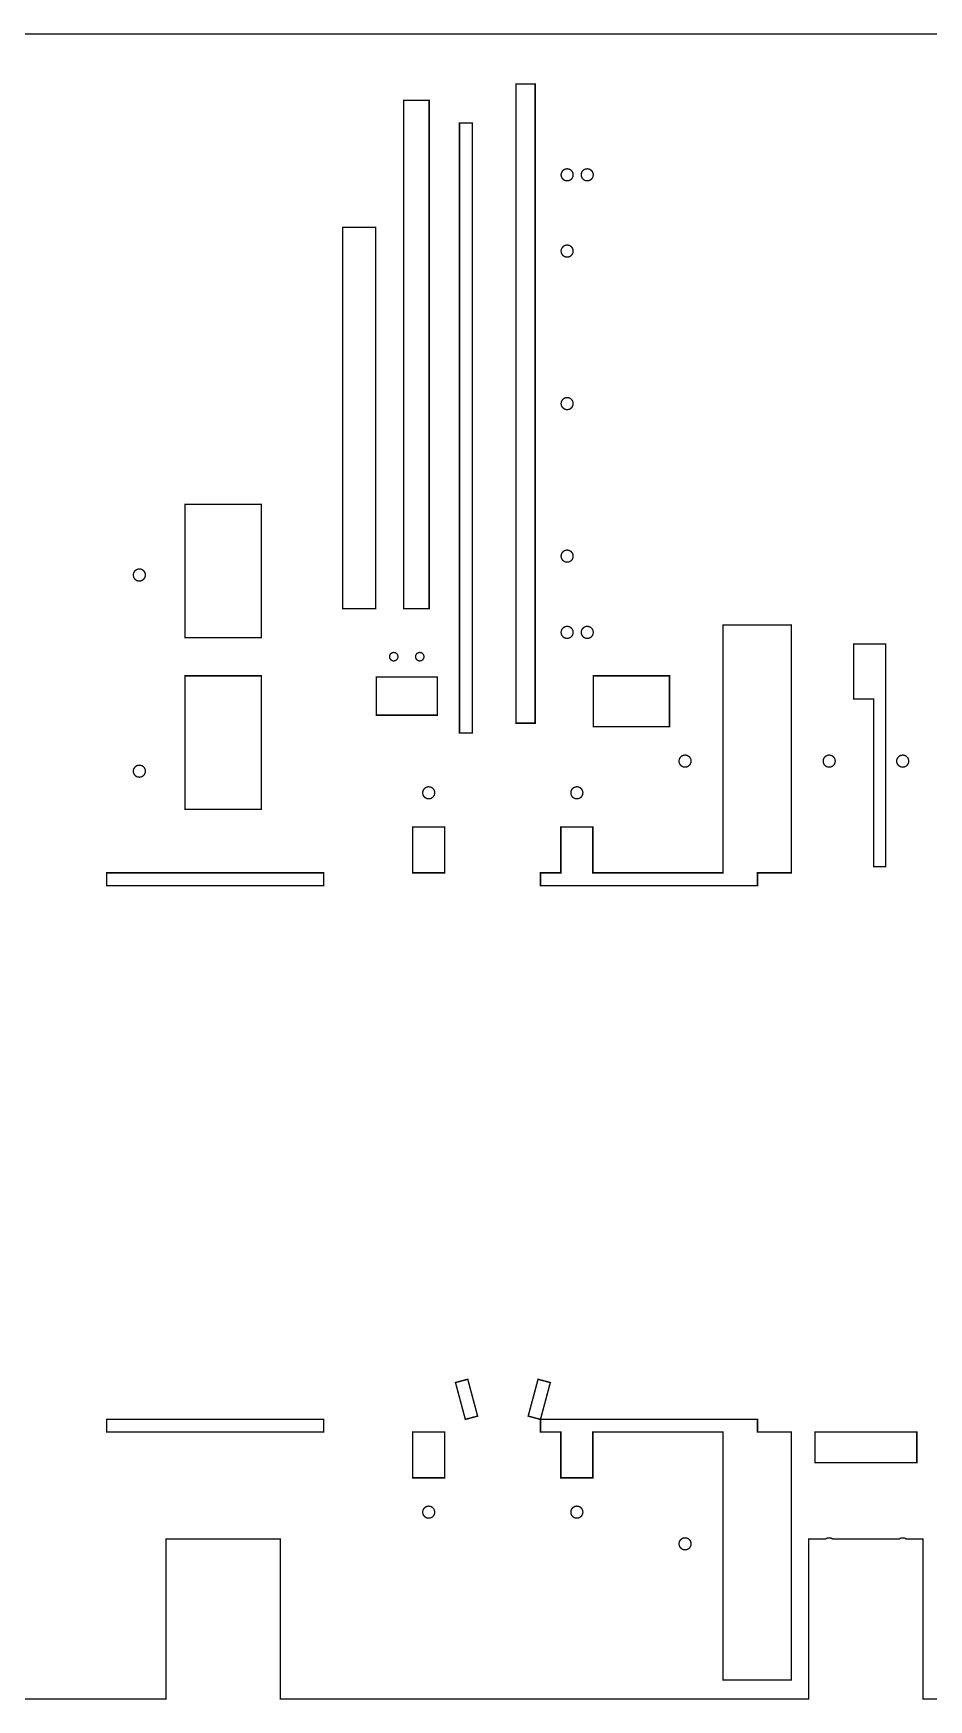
# Model space of a CAD drawing. Extents: x 0 to 2514, y 0 to 1335.
# Drawn here: x 1257 to 1891, y 155 to 1335 of the extents above; entities that cross this region are included whole.
import ezdxf

# ---------------------------------------------------------------- set-up
doc = ezdxf.new("R2010")
doc.units = 0
doc.layers.get('0').update_dxf_attribs({"linetype": 'CONTINUOUS'})

msp = doc.modelspace()

# ---------------------------------------------------------------- linework, layer by layer
at = {"color": 0, "const_width": 0.9449}
for points in [[(1188.47, 1334.5), (2504.49, 1334.5)], [(2261.03, 155.499), (1886.99, 155.499), (1886.99, 268.883), (1874.9, 268.883), (1874.83, 268.931), (1874.63, 269.058), (1874.33, 269.21), (1874.04, 269.338), (1873.75, 269.442), (1873.44, 269.524), (1873.13, 269.582), (1872.82, 269.617), (1872.5, 269.628), (1872.18, 269.617), (1871.88, 269.582), (1871.56, 269.524), (1871.25, 269.442), (1870.96, 269.338), (1870.67, 269.21), (1870.38, 269.058), (1870.17, 268.931), (1870.1, 268.883), (1822.88, 268.883), (1822.81, 268.931), (1822.6, 269.058), (1822.31, 269.21), (1822.01, 269.338), (1821.71, 269.442), (1821.4, 269.524), (1821.1, 269.582), (1820.78, 269.617), (1820.47, 269.628), (1820.15, 269.617), (1819.83, 269.582), (1819.53, 269.524), (1819.22, 269.442), (1818.92, 269.338), (1818.63, 269.21), (1818.35, 269.058), (1818.13, 268.931), (1818.07, 268.883), (1805.99, 268.883), (1805.99, 155.499), (1431.94, 155.499), (1431.94, 268.883), (1350.94, 268.883), (1350.94, 155.499), (1188.47, 155.499)]]:
    msp.add_lwpolyline(points, dxfattribs=at)
at = {"color": 0}
for points, const_width in [([(1598.72, 1299.04), (1612.26, 1299.04), (1612.26, 846.519), (1598.72, 846.519), (1598.72, 1299.04)], 1), ([(1519.24, 1287.52), (1537.24, 1287.52), (1537.24, 927.519), (1519.24, 927.519), (1519.24, 1287.52)], 1), ([(1558.72, 1271.5), (1567.72, 1271.5), (1567.72, 839.499), (1558.72, 839.499), (1558.72, 1271.5)], 1), ([(1639.18, 1234.78), (1639.18, 1234.67), (1639.15, 1234.34), (1639.08, 1233.92), (1638.99, 1233.52), (1638.85, 1233.13), (1638.67, 1232.75), (1638.44, 1232.4), (1638.21, 1232.07), (1637.93, 1231.77), (1637.63, 1231.5), (1637.31, 1231.25), (1636.94, 1231.04), (1636.58, 1230.86), (1636.19, 1230.72), (1635.78, 1230.61), (1635.36, 1230.55), (1635.03, 1230.53), (1634.93, 1230.53), (1634.82, 1230.53), (1634.49, 1230.55), (1634.07, 1230.61), (1633.67, 1230.72), (1633.26, 1230.86), (1632.9, 1231.04), (1632.54, 1231.25), (1632.22, 1231.5), (1631.92, 1231.77), (1631.64, 1232.07), (1631.4, 1232.4), (1631.18, 1232.75), (1631, 1233.13), (1630.86, 1233.52), (1630.76, 1233.92), (1630.69, 1234.34), (1630.67, 1234.67), (1630.67, 1234.78), (1630.67, 1234.89), (1630.69, 1235.21), (1630.76, 1235.64), (1630.86, 1236.04), (1631, 1236.43), (1631.18, 1236.81), (1631.4, 1237.16), (1631.64, 1237.48), (1631.92, 1237.79), (1632.22, 1238.06), (1632.54, 1238.31), (1632.9, 1238.52), (1633.26, 1238.7), (1633.67, 1238.84), (1634.07, 1238.95), (1634.49, 1239.01), (1634.82, 1239.03), (1634.93, 1239.03), (1635.03, 1239.03), (1635.36, 1239.01), (1635.78, 1238.95), (1636.19, 1238.84), (1636.58, 1238.7), (1636.94, 1238.52), (1637.31, 1238.31), (1637.63, 1238.06), (1637.93, 1237.79), (1638.21, 1237.48), (1638.44, 1237.16), (1638.67, 1236.81), (1638.85, 1236.43), (1638.99, 1236.04), (1639.08, 1235.64), (1639.15, 1235.21), (1639.18, 1234.89), (1639.18, 1234.78)], 0.9449), ([(1653.42, 1234.78), (1653.42, 1234.67), (1653.39, 1234.34), (1653.33, 1233.92), (1653.22, 1233.52), (1653.08, 1233.13), (1652.9, 1232.75), (1652.69, 1232.4), (1652.44, 1232.07), (1652.17, 1231.77), (1651.86, 1231.5), (1651.54, 1231.25), (1651.19, 1231.04), (1650.82, 1230.86), (1650.43, 1230.72), (1650.01, 1230.61), (1649.6, 1230.55), (1649.28, 1230.53), (1649.17, 1230.53), (1649.06, 1230.53), (1648.72, 1230.55), (1648.31, 1230.61), (1647.9, 1230.72), (1647.51, 1230.86), (1647.14, 1231.04), (1646.79, 1231.25), (1646.46, 1231.5), (1646.15, 1231.77), (1645.88, 1232.07), (1645.64, 1232.4), (1645.43, 1232.75), (1645.25, 1233.13), (1645.1, 1233.52), (1645, 1233.92), (1644.93, 1234.34), (1644.92, 1234.67), (1644.92, 1234.78), (1644.92, 1234.89), (1644.93, 1235.21), (1645, 1235.64), (1645.1, 1236.04), (1645.25, 1236.43), (1645.43, 1236.81), (1645.64, 1237.16), (1645.88, 1237.48), (1646.15, 1237.79), (1646.46, 1238.06), (1646.79, 1238.31), (1647.14, 1238.52), (1647.51, 1238.7), (1647.9, 1238.84), (1648.31, 1238.95), (1648.72, 1239.01), (1649.06, 1239.03), (1649.17, 1239.03), (1649.28, 1239.03), (1649.6, 1239.01), (1650.01, 1238.95), (1650.43, 1238.84), (1650.82, 1238.7), (1651.19, 1238.52), (1651.54, 1238.31), (1651.86, 1238.06), (1652.17, 1237.79), (1652.44, 1237.48), (1652.69, 1237.16), (1652.9, 1236.81), (1653.08, 1236.43), (1653.22, 1236.04), (1653.33, 1235.64), (1653.39, 1235.21), (1653.42, 1234.89), (1653.42, 1234.78)], 0.9449), ([(1476.04, 1197.52), (1499.44, 1197.52), (1499.44, 927.519), (1476.04, 927.519), (1476.04, 1197.52)], 1), ([(1639.18, 1180.78), (1639.18, 1180.67), (1639.15, 1180.34), (1639.08, 1179.92), (1638.99, 1179.52), (1638.85, 1179.13), (1638.67, 1178.75), (1638.44, 1178.4), (1638.21, 1178.07), (1637.93, 1177.77), (1637.63, 1177.5), (1637.31, 1177.25), (1636.94, 1177.04), (1636.58, 1176.86), (1636.19, 1176.72), (1635.78, 1176.61), (1635.36, 1176.55), (1635.03, 1176.53), (1634.93, 1176.53), (1634.82, 1176.53), (1634.49, 1176.55), (1634.07, 1176.61), (1633.67, 1176.72), (1633.26, 1176.86), (1632.9, 1177.04), (1632.54, 1177.25), (1632.22, 1177.5), (1631.92, 1177.77), (1631.64, 1178.07), (1631.4, 1178.4), (1631.18, 1178.75), (1631, 1179.13), (1630.86, 1179.52), (1630.76, 1179.92), (1630.69, 1180.34), (1630.67, 1180.67), (1630.67, 1180.78), (1630.67, 1180.89), (1630.69, 1181.21), (1630.76, 1181.64), (1630.86, 1182.04), (1631, 1182.43), (1631.18, 1182.81), (1631.4, 1183.16), (1631.64, 1183.48), (1631.92, 1183.79), (1632.22, 1184.06), (1632.54, 1184.31), (1632.9, 1184.52), (1633.26, 1184.7), (1633.67, 1184.84), (1634.07, 1184.94), (1634.49, 1185.01), (1634.82, 1185.03), (1634.93, 1185.03), (1635.03, 1185.03), (1635.36, 1185.01), (1635.78, 1184.94), (1636.19, 1184.84), (1636.58, 1184.7), (1636.94, 1184.52), (1637.31, 1184.31), (1637.63, 1184.06), (1637.93, 1183.79), (1638.21, 1183.48), (1638.44, 1183.16), (1638.67, 1182.81), (1638.85, 1182.43), (1638.99, 1182.04), (1639.08, 1181.64), (1639.15, 1181.21), (1639.18, 1180.89), (1639.18, 1180.78)], 0.9449), ([(1639.18, 1072.78), (1639.18, 1072.67), (1639.15, 1072.34), (1639.08, 1071.92), (1638.99, 1071.52), (1638.85, 1071.13), (1638.67, 1070.75), (1638.44, 1070.4), (1638.21, 1070.07), (1637.93, 1069.77), (1637.63, 1069.5), (1637.31, 1069.25), (1636.94, 1069.04), (1636.58, 1068.86), (1636.19, 1068.72), (1635.78, 1068.61), (1635.36, 1068.55), (1635.03, 1068.53), (1634.93, 1068.53), (1634.82, 1068.53), (1634.49, 1068.55), (1634.07, 1068.61), (1633.67, 1068.72), (1633.26, 1068.86), (1632.9, 1069.04), (1632.54, 1069.25), (1632.22, 1069.5), (1631.92, 1069.77), (1631.64, 1070.07), (1631.4, 1070.4), (1631.18, 1070.75), (1631, 1071.13), (1630.86, 1071.52), (1630.76, 1071.92), (1630.69, 1072.34), (1630.67, 1072.67), (1630.67, 1072.78), (1630.67, 1072.89), (1630.69, 1073.21), (1630.76, 1073.64), (1630.86, 1074.04), (1631, 1074.43), (1631.18, 1074.81), (1631.4, 1075.16), (1631.64, 1075.48), (1631.92, 1075.79), (1632.22, 1076.06), (1632.54, 1076.31), (1632.9, 1076.52), (1633.26, 1076.7), (1633.67, 1076.84), (1634.07, 1076.94), (1634.49, 1077.01), (1634.82, 1077.03), (1634.93, 1077.03), (1635.03, 1077.03), (1635.36, 1077.01), (1635.78, 1076.94), (1636.19, 1076.84), (1636.58, 1076.7), (1636.94, 1076.52), (1637.31, 1076.31), (1637.63, 1076.06), (1637.93, 1075.79), (1638.21, 1075.48), (1638.44, 1075.16), (1638.67, 1074.81), (1638.85, 1074.43), (1638.99, 1074.04), (1639.08, 1073.64), (1639.15, 1073.21), (1639.18, 1072.89), (1639.18, 1072.78)], 0.9449), ([(1364.44, 1001.5), (1418.44, 1001.5), (1418.44, 906.999), (1364.44, 906.999), (1364.44, 1001.5)], 1), ([(1639.18, 964.779), (1639.18, 964.671), (1639.15, 964.344), (1639.08, 963.922), (1638.99, 963.515), (1638.85, 963.124), (1638.67, 962.753), (1638.44, 962.401), (1638.21, 962.075), (1637.93, 961.772), (1637.63, 961.499), (1637.31, 961.254), (1636.94, 961.04), (1636.58, 960.861), (1636.19, 960.718), (1635.78, 960.614), (1635.36, 960.549), (1635.03, 960.528), (1634.93, 960.528), (1634.82, 960.528), (1634.49, 960.549), (1634.07, 960.614), (1633.67, 960.718), (1633.26, 960.861), (1632.9, 961.04), (1632.54, 961.254), (1632.22, 961.499), (1631.92, 961.772), (1631.64, 962.075), (1631.4, 962.401), (1631.18, 962.753), (1631, 963.124), (1630.86, 963.515), (1630.76, 963.922), (1630.69, 964.344), (1630.67, 964.671), (1630.67, 964.779), (1630.67, 964.887), (1630.69, 965.214), (1630.76, 965.636), (1630.86, 966.043), (1631, 966.435), (1631.18, 966.806), (1631.4, 967.157), (1631.64, 967.483), (1631.92, 967.786), (1632.22, 968.06), (1632.54, 968.306), (1632.9, 968.518), (1633.26, 968.697), (1633.67, 968.84), (1634.07, 968.944), (1634.49, 969.01), (1634.82, 969.031), (1634.93, 969.031), (1635.03, 969.031), (1635.36, 969.01), (1635.78, 968.944), (1636.19, 968.84), (1636.58, 968.697), (1636.94, 968.518), (1637.31, 968.306), (1637.63, 968.06), (1637.93, 967.786), (1638.21, 967.483), (1638.44, 967.157), (1638.67, 966.806), (1638.85, 966.435), (1638.99, 966.043), (1639.08, 965.636), (1639.15, 965.214), (1639.18, 964.887), (1639.18, 964.779)], 0.9449), ([(1336.29, 951.397), (1336.29, 951.289), (1336.27, 950.962), (1336.21, 950.54), (1336.1, 950.132), (1335.96, 949.742), (1335.78, 949.369), (1335.57, 949.019), (1335.32, 948.692), (1335.05, 948.39), (1334.75, 948.115), (1334.42, 947.871), (1334.07, 947.658), (1333.7, 947.479), (1333.31, 947.336), (1332.9, 947.232), (1332.48, 947.167), (1332.15, 947.144), (1332.04, 947.144), (1331.93, 947.144), (1331.61, 947.167), (1331.19, 947.232), (1330.78, 947.336), (1330.39, 947.479), (1330.02, 947.658), (1329.67, 947.871), (1329.34, 948.115), (1329.04, 948.39), (1328.76, 948.692), (1328.52, 949.019), (1328.3, 949.369), (1328.13, 949.742), (1327.98, 950.132), (1327.88, 950.54), (1327.81, 950.962), (1327.79, 951.289), (1327.79, 951.397), (1327.79, 951.506), (1327.81, 951.832), (1327.88, 952.254), (1327.98, 952.661), (1328.13, 953.051), (1328.3, 953.424), (1328.52, 953.774), (1328.76, 954.101), (1329.04, 954.403), (1329.34, 954.678), (1329.67, 954.922), (1330.02, 955.136), (1330.39, 955.315), (1330.78, 955.458), (1331.19, 955.563), (1331.61, 955.626), (1331.93, 955.649), (1332.04, 955.649), (1332.15, 955.649), (1332.48, 955.626), (1332.9, 955.563), (1333.31, 955.458), (1333.7, 955.315), (1334.07, 955.136), (1334.42, 954.922), (1334.75, 954.678), (1335.05, 954.403), (1335.32, 954.101), (1335.57, 953.774), (1335.78, 953.424), (1335.96, 953.051), (1336.1, 952.661), (1336.21, 952.254), (1336.27, 951.832), (1336.29, 951.506), (1336.29, 951.397)], 0.9449), ([(1745.21, 740.499), (1745.21, 915.999), (1793.68, 915.999), (1793.68, 740.499), (1769.68, 740.499), (1769.68, 731.499), (1616.08, 731.499), (1616.08, 740.499), (1630.46, 740.499), (1630.46, 772.899), (1653.14, 772.899), (1653.14, 740.499), (1745.21, 740.499)], 1), ([(1639.18, 910.779), (1639.18, 910.671), (1639.15, 910.344), (1639.08, 909.922), (1638.99, 909.515), (1638.85, 909.124), (1638.67, 908.753), (1638.44, 908.401), (1638.21, 908.075), (1637.93, 907.772), (1637.63, 907.499), (1637.31, 907.253), (1636.94, 907.04), (1636.58, 906.861), (1636.19, 906.718), (1635.78, 906.614), (1635.36, 906.549), (1635.03, 906.528), (1634.93, 906.528), (1634.82, 906.528), (1634.49, 906.549), (1634.07, 906.614), (1633.67, 906.718), (1633.26, 906.861), (1632.9, 907.04), (1632.54, 907.253), (1632.22, 907.499), (1631.92, 907.772), (1631.64, 908.075), (1631.4, 908.401), (1631.18, 908.753), (1631, 909.124), (1630.86, 909.515), (1630.76, 909.922), (1630.69, 910.344), (1630.67, 910.671), (1630.67, 910.779), (1630.67, 910.887), (1630.69, 911.214), (1630.76, 911.636), (1630.86, 912.043), (1631, 912.435), (1631.18, 912.806), (1631.4, 913.157), (1631.64, 913.483), (1631.92, 913.786), (1632.22, 914.06), (1632.54, 914.306), (1632.9, 914.518), (1633.26, 914.697), (1633.67, 914.84), (1634.07, 914.944), (1634.49, 915.01), (1634.82, 915.031), (1634.93, 915.031), (1635.03, 915.031), (1635.36, 915.01), (1635.78, 914.944), (1636.19, 914.84), (1636.58, 914.697), (1636.94, 914.518), (1637.31, 914.306), (1637.63, 914.06), (1637.93, 913.786), (1638.21, 913.483), (1638.44, 913.157), (1638.67, 912.806), (1638.85, 912.435), (1638.99, 912.043), (1639.08, 911.636), (1639.15, 911.214), (1639.18, 910.887), (1639.18, 910.779)], 0.9449), ([(1653.42, 910.779), (1653.42, 910.671), (1653.39, 910.344), (1653.33, 909.922), (1653.22, 909.515), (1653.08, 909.124), (1652.9, 908.753), (1652.69, 908.401), (1652.44, 908.075), (1652.17, 907.772), (1651.86, 907.499), (1651.54, 907.253), (1651.19, 907.04), (1650.82, 906.861), (1650.43, 906.718), (1650.01, 906.614), (1649.6, 906.549), (1649.28, 906.528), (1649.17, 906.528), (1649.06, 906.528), (1648.72, 906.549), (1648.31, 906.614), (1647.9, 906.718), (1647.51, 906.861), (1647.14, 907.04), (1646.79, 907.253), (1646.46, 907.499), (1646.15, 907.772), (1645.88, 908.075), (1645.64, 908.401), (1645.43, 908.753), (1645.25, 909.124), (1645.1, 909.515), (1645, 909.922), (1644.93, 910.344), (1644.92, 910.671), (1644.92, 910.779), (1644.92, 910.887), (1644.93, 911.214), (1645, 911.636), (1645.1, 912.043), (1645.25, 912.435), (1645.43, 912.806), (1645.64, 913.157), (1645.88, 913.483), (1646.15, 913.786), (1646.46, 914.06), (1646.79, 914.306), (1647.14, 914.518), (1647.51, 914.697), (1647.9, 914.84), (1648.31, 914.944), (1648.72, 915.01), (1649.06, 915.031), (1649.17, 915.031), (1649.28, 915.031), (1649.6, 915.01), (1650.01, 914.944), (1650.43, 914.84), (1650.82, 914.697), (1651.19, 914.518), (1651.54, 914.306), (1651.86, 914.06), (1652.17, 913.786), (1652.44, 913.483), (1652.69, 913.157), (1652.9, 912.806), (1653.08, 912.435), (1653.22, 912.043), (1653.33, 911.636), (1653.39, 911.214), (1653.42, 910.887), (1653.42, 910.779)], 0.9449), ([(1515.14, 893.569), (1515.14, 893.494), (1515.13, 893.265), (1515.08, 892.969), (1515, 892.685), (1514.9, 892.411), (1514.78, 892.151), (1514.63, 891.906), (1514.46, 891.676), (1514.26, 891.465), (1514.06, 891.274), (1513.83, 891.101), (1513.58, 890.953), (1513.32, 890.828), (1513.04, 890.728), (1512.76, 890.654), (1512.47, 890.608), (1512.24, 890.593), (1512.17, 890.593), (1512.08, 890.593), (1511.86, 890.608), (1511.57, 890.654), (1511.28, 890.728), (1511, 890.828), (1510.75, 890.953), (1510.5, 891.101), (1510.26, 891.274), (1510.06, 891.465), (1509.86, 891.676), (1509.69, 891.906), (1509.54, 892.151), (1509.42, 892.411), (1509.32, 892.685), (1509.25, 892.969), (1509.21, 893.265), (1509.18, 893.494), (1509.18, 893.569), (1509.18, 893.646), (1509.21, 893.874), (1509.25, 894.169), (1509.32, 894.456), (1509.42, 894.729), (1509.54, 894.989), (1509.69, 895.235), (1509.86, 895.464), (1510.06, 895.675), (1510.26, 895.867), (1510.5, 896.037), (1510.75, 896.188), (1511, 896.313), (1511.28, 896.412), (1511.57, 896.486), (1511.86, 896.531), (1512.08, 896.546), (1512.17, 896.546), (1512.24, 896.546), (1512.47, 896.531), (1512.76, 896.486), (1513.04, 896.412), (1513.32, 896.313), (1513.58, 896.188), (1513.83, 896.037), (1514.06, 895.867), (1514.26, 895.675), (1514.46, 895.464), (1514.63, 895.235), (1514.78, 894.989), (1514.9, 894.729), (1515, 894.456), (1515.08, 894.169), (1515.13, 893.874), (1515.14, 893.646), (1515.14, 893.569)], 0.9449), ([(1533.57, 893.569), (1533.57, 893.494), (1533.56, 893.265), (1533.5, 892.969), (1533.43, 892.685), (1533.33, 892.411), (1533.21, 892.151), (1533.06, 891.906), (1532.89, 891.676), (1532.69, 891.465), (1532.49, 891.274), (1532.25, 891.101), (1532.01, 890.953), (1531.75, 890.828), (1531.47, 890.728), (1531.19, 890.654), (1530.89, 890.608), (1530.67, 890.593), (1530.58, 890.593), (1530.51, 890.593), (1530.28, 890.608), (1529.99, 890.654), (1529.71, 890.728), (1529.43, 890.828), (1529.17, 890.953), (1528.93, 891.101), (1528.69, 891.274), (1528.49, 891.465), (1528.29, 891.676), (1528.13, 891.906), (1527.97, 892.151), (1527.85, 892.411), (1527.75, 892.685), (1527.67, 892.969), (1527.63, 893.265), (1527.61, 893.494), (1527.61, 893.569), (1527.61, 893.646), (1527.63, 893.874), (1527.67, 894.169), (1527.75, 894.456), (1527.85, 894.729), (1527.97, 894.989), (1528.13, 895.235), (1528.29, 895.464), (1528.49, 895.675), (1528.69, 895.867), (1528.93, 896.037), (1529.17, 896.188), (1529.43, 896.313), (1529.71, 896.412), (1529.99, 896.486), (1530.28, 896.531), (1530.51, 896.546), (1530.58, 896.546), (1530.67, 896.546), (1530.89, 896.531), (1531.19, 896.486), (1531.47, 896.412), (1531.75, 896.313), (1532.01, 896.188), (1532.25, 896.037), (1532.49, 895.867), (1532.69, 895.675), (1532.89, 895.464), (1533.06, 895.235), (1533.21, 894.989), (1533.33, 894.729), (1533.43, 894.456), (1533.5, 894.169), (1533.56, 893.874), (1533.57, 893.646), (1533.57, 893.569)], 0.9449), ([(1860.46, 902.499), (1837.78, 902.499), (1837.78, 863.664), (1851.94, 863.664), (1851.94, 744.963), (1860.46, 744.963), (1860.46, 902.499)], 1), ([(1364.44, 879.999), (1418.44, 879.999), (1418.44, 785.499), (1364.44, 785.499), (1364.44, 879.999)], 1), ([(1499.78, 879.169), (1542.97, 879.169), (1542.97, 852.169), (1499.78, 852.169), (1499.78, 879.169)], 1), ([(1653.4, 879.999), (1707.4, 879.999), (1707.4, 843.999), (1653.4, 843.999), (1653.4, 879.999)], 1), ([(1336.29, 812.499), (1336.29, 812.39), (1336.27, 812.064), (1336.21, 811.642), (1336.1, 811.235), (1335.96, 810.844), (1335.78, 810.472), (1335.57, 810.122), (1335.32, 809.794), (1335.05, 809.493), (1334.75, 809.218), (1334.42, 808.974), (1334.07, 808.76), (1333.7, 808.581), (1333.31, 808.439), (1332.9, 808.333), (1332.48, 808.269), (1332.15, 808.247), (1332.04, 808.247), (1331.93, 808.247), (1331.61, 808.269), (1331.19, 808.333), (1330.78, 808.439), (1330.39, 808.581), (1330.02, 808.76), (1329.67, 808.974), (1329.34, 809.218), (1329.04, 809.493), (1328.76, 809.794), (1328.52, 810.122), (1328.3, 810.472), (1328.13, 810.844), (1327.98, 811.235), (1327.88, 811.642), (1327.81, 812.064), (1327.79, 812.39), (1327.79, 812.499), (1327.79, 812.608), (1327.81, 812.933), (1327.88, 813.356), (1327.98, 813.764), (1328.13, 814.154), (1328.3, 814.526), (1328.52, 814.876), (1328.76, 815.204), (1329.04, 815.506), (1329.34, 815.781), (1329.67, 816.025), (1330.02, 816.238), (1330.39, 816.417), (1330.78, 816.56), (1331.19, 816.664), (1331.61, 816.729), (1331.93, 816.751), (1332.04, 816.751), (1332.15, 816.751), (1332.48, 816.729), (1332.9, 816.664), (1333.31, 816.56), (1333.7, 816.417), (1334.07, 816.238), (1334.42, 816.025), (1334.75, 815.781), (1335.05, 815.506), (1335.32, 815.204), (1335.57, 814.876), (1335.78, 814.526), (1335.96, 814.154), (1336.1, 813.764), (1336.21, 813.356), (1336.27, 812.933), (1336.29, 812.608), (1336.29, 812.499)], 0.9449), ([(1722.67, 819.621), (1722.67, 819.512), (1722.65, 819.186), (1722.58, 818.764), (1722.49, 818.357), (1722.33, 817.967), (1722.15, 817.594), (1721.94, 817.244), (1721.69, 816.917), (1721.43, 816.614), (1721.13, 816.34), (1720.79, 816.096), (1720.44, 815.882), (1720.07, 815.703), (1719.68, 815.56), (1719.28, 815.456), (1718.86, 815.392), (1718.53, 815.369), (1718.42, 815.369), (1718.31, 815.369), (1717.99, 815.392), (1717.57, 815.456), (1717.15, 815.56), (1716.76, 815.703), (1716.39, 815.882), (1716.04, 816.096), (1715.71, 816.34), (1715.42, 816.614), (1715.14, 816.917), (1714.89, 817.244), (1714.68, 817.594), (1714.5, 817.967), (1714.36, 818.357), (1714.25, 818.764), (1714.19, 819.186), (1714.17, 819.512), (1714.17, 819.621), (1714.17, 819.729), (1714.19, 820.056), (1714.25, 820.478), (1714.36, 820.886), (1714.5, 821.276), (1714.68, 821.647), (1714.89, 821.999), (1715.14, 822.326), (1715.42, 822.628), (1715.71, 822.901), (1716.04, 823.147), (1716.39, 823.36), (1716.76, 823.539), (1717.15, 823.682), (1717.57, 823.786), (1717.99, 823.851), (1718.31, 823.874), (1718.42, 823.874), (1718.53, 823.874), (1718.86, 823.851), (1719.28, 823.786), (1719.68, 823.682), (1720.07, 823.539), (1720.44, 823.36), (1720.79, 823.147), (1721.13, 822.901), (1721.43, 822.628), (1721.69, 822.326), (1721.94, 821.999), (1722.15, 821.647), (1722.33, 821.276), (1722.49, 820.886), (1722.58, 820.478), (1722.65, 820.056), (1722.67, 819.729), (1722.67, 819.621)], 0.9449), ([(1824.72, 819.621), (1824.72, 819.512), (1824.69, 819.186), (1824.64, 818.764), (1824.53, 818.357), (1824.39, 817.967), (1824.21, 817.594), (1823.99, 817.244), (1823.75, 816.917), (1823.47, 816.614), (1823.17, 816.34), (1822.85, 816.096), (1822.5, 815.882), (1822.13, 815.703), (1821.74, 815.56), (1821.32, 815.456), (1820.9, 815.392), (1820.57, 815.369), (1820.47, 815.369), (1820.36, 815.369), (1820.03, 815.392), (1819.61, 815.456), (1819.21, 815.56), (1818.81, 815.703), (1818.44, 815.882), (1818.08, 816.096), (1817.76, 816.34), (1817.46, 816.614), (1817.18, 816.917), (1816.94, 817.244), (1816.72, 817.594), (1816.56, 817.967), (1816.4, 818.357), (1816.31, 818.764), (1816.24, 819.186), (1816.21, 819.512), (1816.21, 819.621), (1816.21, 819.729), (1816.24, 820.056), (1816.31, 820.478), (1816.4, 820.886), (1816.56, 821.276), (1816.72, 821.647), (1816.94, 821.999), (1817.18, 822.326), (1817.46, 822.628), (1817.76, 822.901), (1818.08, 823.147), (1818.44, 823.36), (1818.81, 823.539), (1819.21, 823.682), (1819.61, 823.786), (1820.03, 823.851), (1820.36, 823.874), (1820.47, 823.874), (1820.57, 823.874), (1820.9, 823.851), (1821.32, 823.786), (1821.74, 823.682), (1822.13, 823.539), (1822.5, 823.36), (1822.85, 823.147), (1823.17, 822.901), (1823.47, 822.628), (1823.75, 822.326), (1823.99, 821.999), (1824.21, 821.647), (1824.39, 821.276), (1824.53, 820.886), (1824.64, 820.478), (1824.69, 820.056), (1824.72, 819.729), (1824.72, 819.621)], 0.9449), ([(1876.75, 819.621), (1876.75, 819.512), (1876.74, 819.186), (1876.67, 818.764), (1876.56, 818.357), (1876.42, 817.967), (1876.24, 817.594), (1876.03, 817.244), (1875.78, 816.917), (1875.5, 816.614), (1875.21, 816.34), (1874.88, 816.096), (1874.53, 815.882), (1874.15, 815.703), (1873.76, 815.56), (1873.36, 815.456), (1872.93, 815.392), (1872.61, 815.369), (1872.5, 815.369), (1872.39, 815.369), (1872.07, 815.392), (1871.64, 815.456), (1871.24, 815.56), (1870.85, 815.703), (1870.47, 815.882), (1870.13, 816.096), (1869.79, 816.34), (1869.5, 816.614), (1869.22, 816.917), (1868.97, 817.244), (1868.76, 817.594), (1868.58, 817.967), (1868.44, 818.357), (1868.33, 818.764), (1868.26, 819.186), (1868.25, 819.512), (1868.25, 819.621), (1868.25, 819.729), (1868.26, 820.056), (1868.33, 820.478), (1868.44, 820.886), (1868.58, 821.276), (1868.76, 821.647), (1868.97, 821.999), (1869.22, 822.326), (1869.5, 822.628), (1869.79, 822.901), (1870.13, 823.147), (1870.47, 823.36), (1870.85, 823.539), (1871.24, 823.682), (1871.64, 823.786), (1872.07, 823.851), (1872.39, 823.874), (1872.5, 823.874), (1872.61, 823.874), (1872.93, 823.851), (1873.36, 823.786), (1873.76, 823.682), (1874.15, 823.539), (1874.53, 823.36), (1874.88, 823.147), (1875.21, 822.901), (1875.5, 822.628), (1875.78, 822.326), (1876.03, 821.999), (1876.24, 821.647), (1876.42, 821.276), (1876.56, 820.886), (1876.67, 820.478), (1876.74, 820.056), (1876.75, 819.729), (1876.75, 819.621)], 0.9449), ([(1541.17, 797.192), (1541.17, 797.083), (1541.14, 796.757), (1541.08, 796.335), (1540.97, 795.928), (1540.83, 795.536), (1540.65, 795.165), (1540.44, 794.814), (1540.19, 794.488), (1539.92, 794.185), (1539.61, 793.911), (1539.29, 793.667), (1538.94, 793.453), (1538.57, 793.274), (1538.18, 793.131), (1537.76, 793.026), (1537.35, 792.963), (1537.03, 792.94), (1536.92, 792.94), (1536.81, 792.94), (1536.47, 792.963), (1536.06, 793.026), (1535.65, 793.131), (1535.26, 793.274), (1534.89, 793.453), (1534.54, 793.667), (1534.21, 793.911), (1533.9, 794.185), (1533.63, 794.488), (1533.39, 794.814), (1533.18, 795.165), (1533, 795.536), (1532.85, 795.928), (1532.75, 796.335), (1532.68, 796.757), (1532.67, 797.083), (1532.67, 797.192), (1532.67, 797.3), (1532.68, 797.626), (1532.75, 798.049), (1532.85, 798.457), (1533, 798.847), (1533.18, 799.218), (1533.39, 799.569), (1533.63, 799.897), (1533.9, 800.199), (1534.21, 800.472), (1534.54, 800.718), (1534.89, 800.931), (1535.26, 801.11), (1535.65, 801.253), (1536.06, 801.357), (1536.47, 801.422), (1536.81, 801.444), (1536.92, 801.444), (1537.03, 801.444), (1537.35, 801.422), (1537.76, 801.357), (1538.18, 801.253), (1538.57, 801.11), (1538.94, 800.931), (1539.29, 800.718), (1539.61, 800.472), (1539.92, 800.199), (1540.19, 799.897), (1540.44, 799.569), (1540.65, 799.218), (1540.83, 798.847), (1540.97, 798.457), (1541.08, 798.049), (1541.14, 797.626), (1541.17, 797.3), (1541.17, 797.192)], 0.9449), ([(1646.04, 797.192), (1646.04, 797.083), (1646.03, 796.757), (1645.96, 796.335), (1645.86, 795.928), (1645.71, 795.536), (1645.53, 795.165), (1645.32, 794.814), (1645.07, 794.488), (1644.81, 794.185), (1644.5, 793.911), (1644.17, 793.667), (1643.82, 793.453), (1643.44, 793.274), (1643.06, 793.131), (1642.65, 793.026), (1642.24, 792.963), (1641.9, 792.94), (1641.79, 792.94), (1641.68, 792.94), (1641.36, 792.963), (1640.94, 793.026), (1640.53, 793.131), (1640.14, 793.274), (1639.76, 793.453), (1639.42, 793.667), (1639.08, 793.911), (1638.79, 794.185), (1638.51, 794.488), (1638.26, 794.814), (1638.06, 795.165), (1637.88, 795.536), (1637.74, 795.928), (1637.63, 796.335), (1637.57, 796.757), (1637.54, 797.083), (1637.54, 797.192), (1637.54, 797.3), (1637.57, 797.626), (1637.63, 798.049), (1637.74, 798.457), (1637.88, 798.847), (1638.06, 799.218), (1638.26, 799.569), (1638.51, 799.897), (1638.79, 800.199), (1639.08, 800.472), (1639.42, 800.718), (1639.76, 800.931), (1640.14, 801.11), (1640.53, 801.253), (1640.94, 801.357), (1641.36, 801.422), (1641.68, 801.444), (1641.79, 801.444), (1641.9, 801.444), (1642.24, 801.422), (1642.65, 801.357), (1643.06, 801.253), (1643.44, 801.11), (1643.82, 800.931), (1644.17, 800.718), (1644.5, 800.472), (1644.81, 800.199), (1645.07, 799.897), (1645.32, 799.569), (1645.53, 799.218), (1645.71, 798.847), (1645.86, 798.457), (1645.96, 798.049), (1646.03, 797.626), (1646.04, 797.3), (1646.04, 797.192)], 0.9449), ([(1525.57, 772.899), (1548.25, 772.899), (1548.25, 740.499), (1525.57, 740.499), (1525.57, 772.899)], 1), ([(1308.88, 740.499), (1462.49, 740.499), (1462.49, 731.499), (1308.88, 731.499), (1308.88, 740.499)], 1), ([(1571.54, 355.828), (1564.56, 381.908), (1555.86, 379.578), (1562.85, 353.499), (1571.54, 355.828)], 1), ([(1616.04, 353.499), (1623.03, 379.578), (1614.33, 381.908), (1607.35, 355.828), (1616.04, 353.499)], 1), ([(1308.88, 353.499), (1462.49, 353.499), (1462.49, 344.499), (1308.88, 344.499), (1308.88, 353.499)], 1), ([(1745.21, 344.499), (1745.21, 168.999), (1793.68, 168.999), (1793.68, 344.499), (1769.68, 344.499), (1769.68, 353.499), (1616.08, 353.499), (1616.08, 344.499), (1630.46, 344.499), (1630.46, 312.099), (1653.14, 312.099), (1653.14, 344.499), (1745.21, 344.499)], 1), ([(1525.57, 344.499), (1548.25, 344.499), (1548.25, 312.099), (1525.57, 312.099), (1525.57, 344.499)], 1), ([(1810.49, 344.499), (1882.49, 344.499), (1882.49, 322.899), (1810.49, 322.899), (1810.49, 344.499)], 1), ([(1541.17, 287.806), (1541.17, 287.697), (1541.14, 287.371), (1541.08, 286.949), (1540.97, 286.54), (1540.83, 286.15), (1540.65, 285.779), (1540.44, 285.428), (1540.19, 285.101), (1539.92, 284.799), (1539.61, 284.525), (1539.29, 284.279), (1538.94, 284.067), (1538.57, 283.888), (1538.18, 283.744), (1537.76, 283.64), (1537.35, 283.575), (1537.03, 283.553), (1536.92, 283.553), (1536.81, 283.553), (1536.47, 283.575), (1536.06, 283.64), (1535.65, 283.744), (1535.26, 283.888), (1534.89, 284.067), (1534.54, 284.279), (1534.21, 284.525), (1533.9, 284.799), (1533.63, 285.101), (1533.39, 285.428), (1533.18, 285.779), (1533, 286.15), (1532.85, 286.54), (1532.75, 286.949), (1532.68, 287.371), (1532.67, 287.697), (1532.67, 287.806), (1532.67, 287.914), (1532.68, 288.24), (1532.75, 288.662), (1532.85, 289.069), (1533, 289.46), (1533.18, 289.832), (1533.39, 290.183), (1533.63, 290.51), (1533.9, 290.813), (1534.21, 291.086), (1534.54, 291.331), (1534.89, 291.544), (1535.26, 291.724), (1535.65, 291.867), (1536.06, 291.971), (1536.47, 292.035), (1536.81, 292.057), (1536.92, 292.057), (1537.03, 292.057), (1537.35, 292.035), (1537.76, 291.971), (1538.18, 291.867), (1538.57, 291.724), (1538.94, 291.544), (1539.29, 291.331), (1539.61, 291.086), (1539.92, 290.813), (1540.19, 290.51), (1540.44, 290.183), (1540.65, 289.832), (1540.83, 289.46), (1540.97, 289.069), (1541.08, 288.662), (1541.14, 288.24), (1541.17, 287.914), (1541.17, 287.806)], 0.9449), ([(1646.04, 287.806), (1646.04, 287.697), (1646.03, 287.371), (1645.96, 286.949), (1645.86, 286.54), (1645.71, 286.15), (1645.53, 285.779), (1645.32, 285.428), (1645.07, 285.101), (1644.81, 284.799), (1644.5, 284.525), (1644.17, 284.279), (1643.82, 284.067), (1643.44, 283.888), (1643.06, 283.744), (1642.65, 283.64), (1642.24, 283.575), (1641.9, 283.553), (1641.79, 283.553), (1641.68, 283.553), (1641.36, 283.575), (1640.94, 283.64), (1640.53, 283.744), (1640.14, 283.888), (1639.76, 284.067), (1639.42, 284.279), (1639.08, 284.525), (1638.79, 284.799), (1638.51, 285.101), (1638.26, 285.428), (1638.06, 285.779), (1637.88, 286.15), (1637.74, 286.54), (1637.63, 286.949), (1637.57, 287.371), (1637.54, 287.697), (1637.54, 287.806), (1637.54, 287.914), (1637.57, 288.24), (1637.63, 288.662), (1637.74, 289.069), (1637.88, 289.46), (1638.06, 289.832), (1638.26, 290.183), (1638.51, 290.51), (1638.79, 290.813), (1639.08, 291.086), (1639.42, 291.331), (1639.76, 291.544), (1640.14, 291.724), (1640.53, 291.867), (1640.94, 291.971), (1641.36, 292.035), (1641.68, 292.057), (1641.79, 292.057), (1641.9, 292.057), (1642.24, 292.035), (1642.65, 291.971), (1643.06, 291.867), (1643.44, 291.724), (1643.82, 291.544), (1644.17, 291.331), (1644.5, 291.086), (1644.81, 290.813), (1645.07, 290.51), (1645.32, 290.183), (1645.53, 289.832), (1645.71, 289.46), (1645.86, 289.069), (1645.96, 288.662), (1646.03, 288.24), (1646.04, 287.914), (1646.04, 287.806)], 0.9449), ([(1722.67, 265.376), (1722.67, 265.268), (1722.65, 264.942), (1722.58, 264.519), (1722.49, 264.111), (1722.33, 263.721), (1722.15, 263.35), (1721.94, 262.999), (1721.69, 262.671), (1721.43, 262.369), (1721.13, 262.094), (1720.79, 261.85), (1720.44, 261.638), (1720.07, 261.458), (1719.68, 261.315), (1719.28, 261.211), (1718.86, 261.146), (1718.53, 261.124), (1718.42, 261.124), (1718.31, 261.124), (1717.99, 261.146), (1717.57, 261.211), (1717.15, 261.315), (1716.76, 261.458), (1716.39, 261.638), (1716.04, 261.85), (1715.71, 262.094), (1715.42, 262.369), (1715.14, 262.671), (1714.89, 262.999), (1714.68, 263.35), (1714.5, 263.721), (1714.36, 264.111), (1714.25, 264.519), (1714.19, 264.942), (1714.17, 265.268), (1714.17, 265.376), (1714.17, 265.485), (1714.19, 265.811), (1714.25, 266.233), (1714.36, 266.64), (1714.5, 267.032), (1714.68, 267.403), (1714.89, 267.754), (1715.14, 268.081), (1715.42, 268.383), (1715.71, 268.657), (1716.04, 268.901), (1716.39, 269.115), (1716.76, 269.294), (1717.15, 269.438), (1717.57, 269.542), (1717.99, 269.606), (1718.31, 269.628), (1718.42, 269.628), (1718.53, 269.628), (1718.86, 269.606), (1719.28, 269.542), (1719.68, 269.438), (1720.07, 269.294), (1720.44, 269.115), (1720.79, 268.901), (1721.13, 268.657), (1721.43, 268.383), (1721.69, 268.081), (1721.94, 267.754), (1722.15, 267.403), (1722.33, 267.032), (1722.49, 266.64), (1722.58, 266.233), (1722.65, 265.811), (1722.67, 265.485), (1722.67, 265.376)], 0.9449)]:
    msp.add_lwpolyline(points, close=True, dxfattribs=dict(at, const_width=const_width))

doc.saveas('drawing.dxf')
